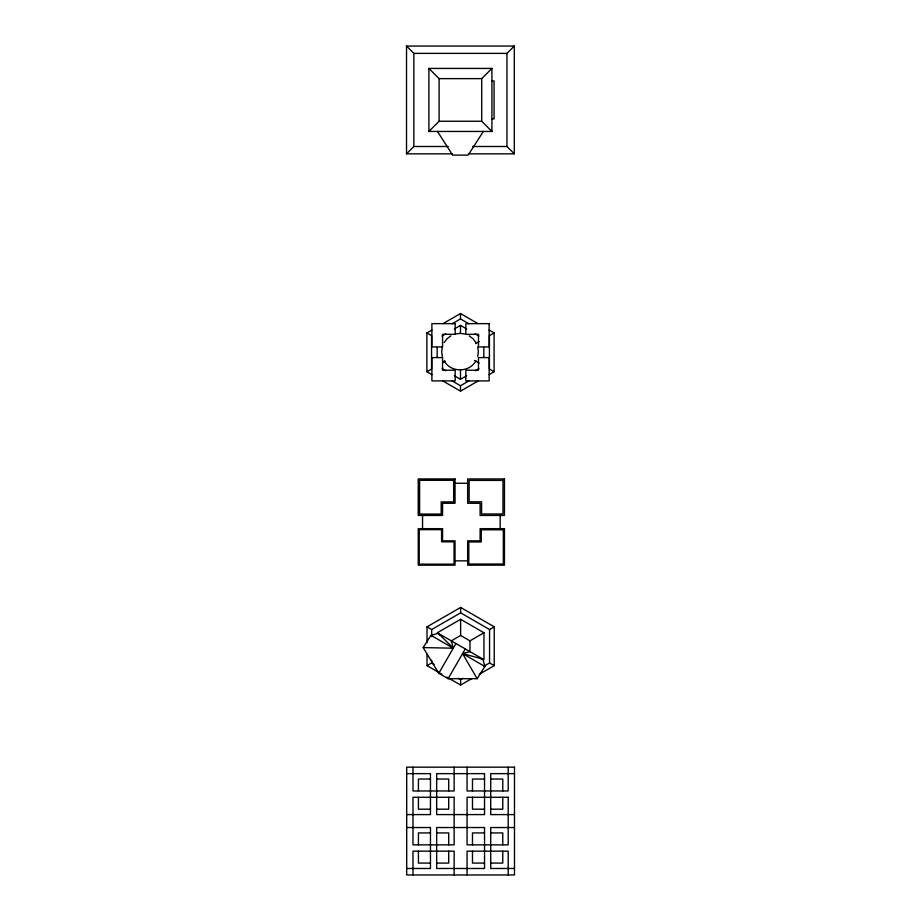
<?xml version="1.0" encoding="UTF-8"?>
<svg xmlns="http://www.w3.org/2000/svg" width="921" height="921" viewBox="0 0 921 921"><rect width="100%" height="100%" fill="white"/><g stroke="black" fill="none" stroke-linecap="round" stroke-linejoin="round"><path stroke-width="1.38" d="M442.322 346.952L441.7 351.695L442.322 356.439M477.734 356.439L478.367 351.695L477.734 346.952M477.124 678.696L462.595 653.599L482.869 659.091L484.895 666.482L477.124 678.696L448.113 678.696L438.776 673.309L455.964 643.549M448.113 678.696L465.289 648.937M423.176 647.578L430.97 635.34L438.269 633.337L453.27 648.211L423.176 647.578L438.776 673.309M483.341 131.45L468.156 155.131L452.648 155.131L437.475 131.45M444.152 342.531L447.065 338.732L450.864 335.82M475.904 360.859C469.48 372.809 450.576 372.809 444.152 360.859M452.499 153.83L406.518 153.83L413.851 146.497L413.851 53.383L406.518 46.05L514.298 46.05L514.298 153.83L468.305 153.83M428.898 131.45L439.098 121.238L481.706 121.238L491.918 131.45L428.898 131.45L428.898 68.43L491.918 68.43L491.918 131.45M428.898 68.43L439.098 78.63L481.706 78.63L491.918 68.43M514.298 153.83L506.964 146.497L506.964 53.383L514.298 46.05M431.868 374.617L426.884 371.75L426.884 332.942L431.868 330.075M443.07 323.605L460.488 313.543L477.907 323.605M452.05 323.812L460.488 318.931L468.927 323.812M442.068 336.038L445.752 333.909M454.352 328.947L460.488 325.401L466.625 328.947M426.884 371.75L431.558 369.056L431.558 335.635L426.884 332.942M442.989 362.448L445.327 361.101M475.662 343.591L479.162 341.564M489.109 330.075L494.093 332.942L489.419 335.635L489.419 369.056L494.093 371.75L489.109 374.617M454.352 375.745L460.488 379.291L466.625 375.745M475.224 370.783L478.908 368.653M452.05 380.88L460.488 385.761L468.927 380.88M443.07 381.087L460.488 391.149L477.907 381.087M427.022 642.651L427.022 626.844L460.627 607.446L494.232 626.844L494.232 665.641L479.288 674.264M431.696 636.492L431.696 629.538L460.627 612.833L489.558 629.538L489.558 662.947L483.537 666.424M460.627 619.292L437.291 632.773L483.962 659.712L483.962 632.773L460.627 619.292L460.627 635.467L451.29 640.855L453.27 648.211L430.97 635.34M427.022 654.14L427.022 665.641L431.696 662.947L431.696 660.161M484.895 666.482L462.595 653.599L469.963 651.631L469.963 640.855L483.962 632.773M489.558 629.538L494.232 626.844M471.828 678.57L460.627 685.04L460.627 679.652L463.033 678.259M455.285 333.989L460.028 333.367L464.771 333.989M413.851 53.383L506.964 53.383M491.918 80.944L494.07 80.944L494.07 118.924L491.918 118.924M413.851 146.497L448.228 146.497M472.577 146.497L506.964 146.497M455.032 483.26L467.661 483.26M455.032 560.854L467.661 560.854M406.702 773.64L430.464 773.64L430.464 814.59L406.702 814.59M514.482 773.64L490.72 773.64L490.72 814.59L514.482 814.59M430.464 779.039L418.422 779.039L418.422 790.966M436.658 779.039L448.7 779.039L448.7 790.966M484.538 779.039L472.485 779.039L472.485 790.966M490.72 779.039L502.774 779.039L502.774 790.966M430.464 809.191L418.422 809.191L418.422 797.275M436.658 809.191L448.7 809.191L448.7 797.275M484.538 809.191L472.485 809.191L472.485 797.275M490.72 809.191L502.774 809.191L502.774 797.275M406.702 827.53L430.464 827.53L430.464 868.48L406.702 868.48M514.482 827.53L490.72 827.53L490.72 868.48L514.482 868.48M430.464 832.929L418.422 832.929L418.422 844.856M436.658 832.929L448.7 832.929L448.7 844.856M484.538 832.929L472.485 832.929L472.485 844.856M490.72 832.929L502.774 832.929L502.774 844.856M430.464 863.081L418.422 863.081L418.422 851.154M436.658 863.081L448.7 863.081L448.7 851.154M484.538 863.081L472.485 863.081L472.485 851.154M490.72 863.081L502.774 863.081L502.774 851.154M480.255 658.469L482.869 659.091M475.224 333.909L478.908 336.038M474.488 360.433L479.162 363.127M442.068 368.653L445.752 370.783M460.627 635.467L469.963 640.855M427.022 626.844L431.696 629.538M489.558 662.947L494.232 665.641M431.696 662.947L434.102 664.34M458.221 678.259L460.627 679.652M427.022 665.641L441.953 674.264M446.938 677.142L460.627 685.04M469.192 335.82L472.991 338.732L475.904 342.531M438.269 633.337L440.134 635.294M508.196 767.17L508.196 790.966L467.062 790.966L467.062 767.17M508.196 874.95L508.196 851.154L467.062 851.154L467.062 874.95M500.149 515.438L500.149 528.666M494.093 332.942L494.093 371.75M483.824 347.378L483.824 357.313M481.706 78.63L481.706 121.238M460.627 607.446L460.627 612.833M460.488 313.543L460.488 318.931M460.488 325.401L460.488 333.483M460.488 369.862L460.488 379.291M460.488 385.761L460.488 391.149M454.134 767.17L454.134 790.966L412.988 790.966L412.988 767.17M454.134 874.95L454.134 851.154L412.988 851.154L412.988 874.95M439.098 78.63L439.098 121.238M437.153 347.378L437.153 357.313M422.543 515.438L422.543 528.666M406.518 46.05L406.518 153.83M455.181 323.639L431.891 323.639L431.891 346.929L442.564 346.929L442.564 334.311L455.181 334.311L455.181 323.639M489.143 323.639L465.853 323.639L465.853 334.311L478.471 334.311L478.471 346.929L489.143 346.929L489.143 323.639M442.564 357.601L431.891 357.601L431.891 380.903L455.181 380.903L455.181 370.23L442.564 370.23L442.564 357.601M489.143 357.601L478.471 357.601L478.471 370.23L465.853 370.23L465.853 380.903L489.143 380.903L489.143 357.601M455.032 478.943L418.238 478.943L418.238 515.438L442.575 515.438L442.575 503.28L455.032 503.28L455.032 478.943M504.455 478.943L467.661 478.943L467.661 503.28L480.117 503.28L480.117 515.438L504.455 515.438L504.455 478.943M453.662 480.313L419.608 480.313L419.608 514.068L441.194 514.068L441.194 501.91L453.662 501.91L453.662 480.313M502.981 480.417L469.134 480.417L469.134 501.807L481.591 501.807L481.591 513.964L502.981 513.964L502.981 480.417M442.575 528.666L418.238 528.666L418.238 565.16L455.032 565.16L455.032 540.834L442.575 540.834L442.575 528.666M504.455 528.666L480.117 528.666L480.117 540.834L467.661 540.834L467.661 565.16L504.455 565.16L504.455 528.666M441.573 529.667L419.228 529.667L419.228 564.17L454.041 564.17L454.041 541.824L441.573 541.824L441.573 529.667M503.338 529.794L481.246 529.794L481.246 541.951L468.789 541.951L468.789 564.043L503.338 564.043L503.338 529.794M514.482 767.17L406.702 767.17L406.702 874.95L514.482 874.95L514.482 767.17M484.538 773.64L436.658 773.64L436.658 814.59L484.538 814.59L484.538 773.64M454.134 797.275L412.988 797.275L412.988 844.856L454.134 844.856L454.134 797.275M508.196 797.275L467.062 797.275L467.062 844.856L508.196 844.856L508.196 797.275M484.538 827.53L436.658 827.53L436.658 868.48L484.538 868.48L484.538 827.53"/></g></svg>
